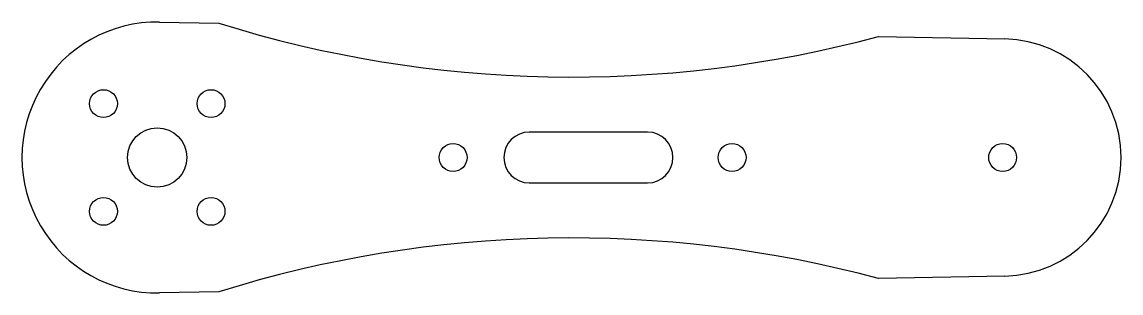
# Model space of a CAD drawing. Header units: millimetres. Extents: x -16 to 114, y -16 to 16.
import ezdxf

# ---------------------------------------------------------------- set-up
doc = ezdxf.new("R2010")
doc.units = ezdxf.units.MM

msp = doc.modelspace()

# ---------------------------------------------------------------- linework, layer by layer
for p, q in [((0.28, 16), (7.29, 15.86)), ((85.33, 14.3), (100.24, 14)), ((58, 3), (44, 3)), ((44, -3), (58, -3)), ((100.24, -14), (85.33, -14.3)), ((7.29, -15.86), (0.28, -16))]:
    msp.add_line(p, q)
for centre, radius in [((-6.36, 6.36), 1.65), ((6.36, 6.36), 1.65), ((0, 0), 3.5), ((35, 0), 1.65), ((68, 0), 1.65), ((100, 0), 1.65), ((-6.36, -6.36), 1.65), ((6.36, -6.36), 1.65)]:
    msp.add_circle(centre, radius)
for centre, radius, start, end in [((0, 0), 16, 89, 271), ((49, 149.5), 140, 252.6673, 285.0408), ((100, 0), 14, -89, 89), ((44, 0), 3, -270, -90), ((58, 0), 3, -90, 90), ((49, -149.5), 140, 74.9592, 107.3327)]:
    msp.add_arc(centre, radius, start, end)

doc.saveas('drawing.dxf')
